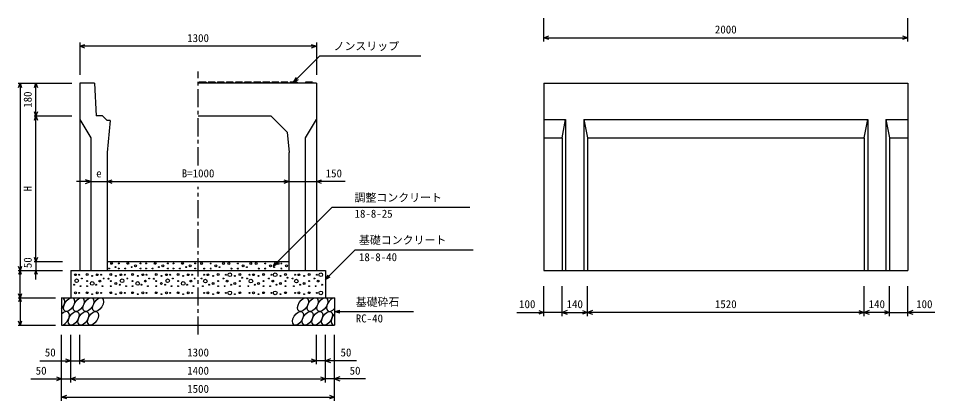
# Model space of a CAD drawing. Units: millimetres, scale not verified. Extents: x -16800 to 16800, y -5940 to 5940.
# Drawn here: x -12441 to -7406, y 576 to 2678 of the extents above; entities that cross this region are included whole.
import ezdxf
from ezdxf.enums import TextEntityAlignment as Align

# ---------------------------------------------------------------- set-up
doc = ezdxf.new("R2010")
doc.units = ezdxf.units.MM
doc.header["$LTSCALE"] = 20
doc.linetypes.add('CHAIN1', pattern=[8, 5, -1, 1, -1])
for name, color, linetype, lineweight in [('0-0_DIM', 7, 'Continuous', 25), ('0-2_HATCH', 6, 'Continuous', 25), ('0-5_OUTLINE', 3, 'Continuous', 25)]:
    doc.layers.add(name, color=color, linetype=linetype, lineweight=lineweight)
doc.styles.add('ＭＳ ゴシック', font='')
doc.styles.get('ＭＳ ゴシック').set_extended_font_data('MS Gothic')

msp = doc.modelspace()

# ---------------------------------------------------------------- linework, layer by layer
at = {"layer": '0-0_DIM'}
for p, q in [((-9553.83, 2551.63), (-9553.83, 2678.3)), ((-7553.83, 2551.63), (-7553.83, 2678.3)), ((-9553.83, 2571.63), (-7553.83, 2571.63)), ((-12103.42, 2544.43), (-12103.42, 2367.69)), ((-10803.42, 2524.43), (-12103.42, 2524.43)), ((-10803.42, 2544.43), (-10803.42, 2367.69)), ((-10928.54, 2327.72), (-10786.32, 2469.94)), ((-10229.44, 2469.94), (-10786.32, 2469.94)), ((-12441.31, 2321.22), (-12147.98, 2321.22)), ((-12431.31, 2321.22), (-12431.31, 1291.22)), ((-12344.65, 2141.22), (-12344.65, 2321.22)), ((-10928.54, 2327.72), (-10913.54, 2353.7)), ((-10928.54, 2327.72), (-10902.56, 2342.72)), ((-12354.65, 2141.22), (-12147.98, 2141.22)), ((-12344.65, 1341.22), (-12344.65, 2141.22)), ((-12043.42, 1780.57), (-12122.06, 1780.57)), ((-12043.42, 1780.57), (-11953.42, 1780.57)), ((-11953.42, 1780.57), (-10953.42, 1780.6)), ((-10953.42, 1780.6), (-10803.42, 1780.6)), ((-10645.4, 1780.6), (-10803.42, 1780.6)), ((-10589.76, 1404.9), (-10753.42, 1241.25)), ((-10589.76, 1404.9), (-9942.89, 1404.9)), ((-12354.65, 1341.22), (-12197.98, 1341.22)), ((-12344.65, 1341.22), (-12344.65, 1291.22)), ((-11040.48, 1316.25), (-11025.48, 1342.23)), ((-11040.48, 1316.25), (-11014.5, 1331.25)), ((-12441.31, 1291.22), (-12197.98, 1291.22)), ((-12431.31, 1141.22), (-12431.31, 1291.22)), ((-12344.65, 1241.22), (-12344.65, 1291.22)), ((-10753.42, 1241.25), (-10738.42, 1267.23)), ((-10753.42, 1241.25), (-10727.44, 1256.25)), ((-9553.83, 1041.3), (-9553.83, 1205.06)), ((-9453.83, 1041.3), (-9453.83, 1205.06)), ((-9313.83, 1041.3), (-9313.83, 1205.06)), ((-7793.83, 1041.3), (-7793.83, 1205.06)), ((-7653.83, 1041.3), (-7653.83, 1205.06)), ((-7553.83, 1041.3), (-7553.83, 1205.06)), ((-12441.31, 1141.22), (-12237.11, 1141.22)), ((-12431.31, 1141.22), (-12431.31, 991.22)), ((-10703.42, 1066.25), (-10674.44, 1074.01)), ((-10703.42, 1066.25), (-10270.11, 1066.25)), ((-10703.42, 1066.25), (-10674.44, 1058.48)), ((-9701.56, 1061.3), (-9553.83, 1061.3)), ((-9453.83, 1061.3), (-9553.83, 1061.3)), ((-9453.83, 1061.3), (-9313.83, 1061.3)), ((-7793.83, 1061.3), (-9313.83, 1061.3)), ((-7653.83, 1061.3), (-7793.83, 1061.3)), ((-7653.83, 1061.3), (-7553.83, 1061.3)), ((-7406.09, 1061.3), (-7553.83, 1061.3)), ((-12441.31, 991.22), (-12237.11, 991.22)), ((-12203.42, 575.71), (-12203.42, 938.05)), ((-12153.42, 675.71), (-12153.42, 938.05)), ((-12103.42, 775.71), (-12103.42, 938.05)), ((-10803.42, 775.71), (-10803.42, 938.05)), ((-10753.42, 675.71), (-10753.42, 938.05)), ((-10703.42, 575.71), (-10703.42, 938.05)), ((-12181.61, 805.97), (-12153.42, 795.71)), ((-12323.42, 795.71), (-12103.42, 795.71)), ((-12153.42, 795.71), (-12181.61, 785.45)), ((-12103.42, 795.71), (-10803.42, 795.71)), ((-10583.42, 795.71), (-10803.42, 795.71)), ((-10675.23, 705.97), (-10703.42, 695.71)), ((-12373.42, 695.71), (-12153.42, 695.71)), ((-12153.42, 695.71), (-10753.42, 695.71)), ((-10533.42, 695.71), (-10753.42, 695.71)), ((-10703.42, 695.71), (-10675.23, 685.45)), ((-12203.42, 595.71), (-10703.42, 595.71))]:
    msp.add_line(p, q, dxfattribs=at)
at = {"layer": '0-0_DIM', "linetype": 'CHAIN1'}
for p, q in [((-11453.42, 1869.22), (-11453.42, 2384.94)), ((-11453.42, 938.8), (-11453.42, 1750.86))]:
    msp.add_line(p, q, dxfattribs=at)
at = {"layer": '0-0_DIM'}
for points in [[(-9525.64, 2561.37), (-9553.83, 2571.63), (-9525.64, 2581.89)], [(-7582.02, 2581.89), (-7553.83, 2571.63), (-7582.02, 2561.37)], [(-12075.19, 2514.17), (-12103.38, 2524.43), (-12075.19, 2534.69)], [(-10831.57, 2534.69), (-10803.38, 2524.43), (-10831.57, 2514.17)], [(-12439.52, 2298.67), (-12431.31, 2321.22), (-12423.11, 2298.67)], [(-12352.86, 2298.67), (-12344.65, 2321.22), (-12336.44, 2298.67)], [(-12336.44, 2163.78), (-12344.65, 2141.22), (-12352.86, 2163.78)], [(-12352.86, 2118.67), (-12344.65, 2141.22), (-12336.44, 2118.67)], [(-12071.61, 1770.31), (-12043.42, 1780.57), (-12071.61, 1790.83)], [(-11925.23, 1770.31), (-11953.42, 1780.57), (-11925.23, 1790.83)], [(-10981.61, 1790.86), (-10953.42, 1780.6), (-10981.61, 1770.34)], [(-10775.23, 1770.34), (-10803.42, 1780.6), (-10775.23, 1790.86)], [(-11040.48, 1316.25), (-10716.02, 1640.71), (-9960.4, 1640.71)], [(-12336.44, 1363.78), (-12344.65, 1341.22), (-12352.86, 1363.78)], [(-12423.11, 1313.78), (-12431.31, 1291.22), (-12439.52, 1313.78)], [(-12423.11, 1268.67), (-12431.31, 1291.22), (-12439.52, 1268.67)], [(-12336.44, 1268.67), (-12344.65, 1291.22), (-12352.86, 1268.67)], [(-12423.11, 1163.78), (-12431.31, 1141.22), (-12439.52, 1163.78)], [(-12423.11, 1118.67), (-12431.31, 1141.22), (-12439.52, 1118.67)], [(-9582.02, 1071.56), (-9553.83, 1061.3), (-9582.02, 1051.04)], [(-9425.64, 1071.56), (-9453.83, 1061.3), (-9425.64, 1051.04)], [(-9342.02, 1071.56), (-9313.83, 1061.3), (-9342.02, 1051.04)], [(-9285.64, 1071.56), (-9313.83, 1061.3), (-9285.64, 1051.04)], [(-7822.02, 1071.56), (-7793.83, 1061.3), (-7822.02, 1051.04)], [(-7765.64, 1071.56), (-7793.83, 1061.3), (-7765.64, 1051.04)], [(-7682.02, 1071.56), (-7653.83, 1061.3), (-7682.02, 1051.04)], [(-7525.64, 1071.56), (-7553.83, 1061.3), (-7525.64, 1051.04)], [(-12423.11, 1013.78), (-12431.31, 991.22), (-12439.52, 1013.78)], [(-12075.23, 785.45), (-12103.42, 795.71), (-12075.23, 805.97)], [(-10831.61, 805.97), (-10803.42, 795.71), (-10831.61, 785.45)], [(-10725.23, 805.97), (-10753.42, 795.71), (-10725.23, 785.45)], [(-12231.61, 705.97), (-12203.42, 695.71), (-12231.61, 685.45)], [(-12125.23, 685.45), (-12153.42, 695.71), (-12125.23, 705.97)], [(-10781.61, 705.97), (-10753.42, 695.71), (-10781.61, 685.45)], [(-12175.23, 585.45), (-12203.42, 595.71), (-12175.23, 605.97)], [(-10731.61, 605.97), (-10703.42, 595.71), (-10731.61, 585.45)]]:
    msp.add_lwpolyline(points, dxfattribs=at)
at = {"layer": '0-2_HATCH'}
for p, q in [((-11409.54, 2327.72), (-11408.54, 2321.22)), ((-11360.04, 2327.74), (-11359.04, 2321.24)), ((-11309.54, 2327.72), (-11308.54, 2321.22)), ((-11260.04, 2327.74), (-11259.04, 2321.24)), ((-11209.54, 2327.72), (-11208.54, 2321.22)), ((-11160.04, 2327.72), (-11159.04, 2321.22)), ((-11109.54, 2327.72), (-11108.54, 2321.22)), ((-11060.04, 2327.72), (-11059.04, 2321.22)), ((-11009.54, 2327.72), (-11008.54, 2321.22)), ((-10959.54, 2327.72), (-10958.54, 2321.22)), ((-10909.54, 2327.72), (-10908.54, 2321.22)), ((-10824.54, 2327.72), (-10823.54, 2321.22))]:
    msp.add_line(p, q, dxfattribs=at)
for points in [[(-11409.54, 2327.72), (-11447.54, 2327.72), (-11448.54, 2321.22)], [(-11360.04, 2327.74), (-11398.04, 2327.74), (-11399.04, 2321.24)], [(-11309.54, 2327.72), (-11347.54, 2327.72), (-11348.54, 2321.22)], [(-11260.04, 2327.74), (-11298.04, 2327.74), (-11299.04, 2321.24)], [(-11209.54, 2327.72), (-11247.54, 2327.72), (-11248.54, 2321.22)], [(-11160.04, 2327.72), (-11198.04, 2327.72), (-11199.04, 2321.22)], [(-11109.54, 2327.72), (-11147.54, 2327.72), (-11148.54, 2321.22)], [(-11060.04, 2327.72), (-11098.04, 2327.72), (-11099.04, 2321.22)], [(-11009.54, 2327.72), (-11047.54, 2327.72), (-11048.54, 2321.22)], [(-10959.54, 2327.72), (-10997.54, 2327.72), (-10998.54, 2321.22)], [(-10909.54, 2327.72), (-10947.54, 2327.72), (-10948.54, 2321.22)], [(-10824.54, 2327.72), (-10862.54, 2327.72), (-10863.54, 2321.22)]]:
    msp.add_lwpolyline(points, dxfattribs=at)
for centre, radius in [((-11928.55, 1330.54), 5), ((-11907.53, 1310.4), 2.5), ((-11889.45, 1330.54), 2.5), ((-11839.54, 1330.54), 5), ((-11818.51, 1310.4), 2.5), ((-11797.49, 1317.4), 5), ((-11769.45, 1330.54), 2.5), ((-11739.45, 1330.54), 2.5), ((-11689.54, 1330.54), 5), ((-11668.51, 1310.4), 2.5), ((-11647.49, 1317.4), 5), ((-11619.45, 1330.54), 2.5), ((-11589.45, 1330.54), 2.5), ((-11539.54, 1330.54), 5), ((-11518.51, 1310.4), 2.5), ((-11497.49, 1317.4), 5), ((-11469.45, 1330.54), 2.5), ((-11434.28, 1330.25), 5), ((-11384.38, 1330.25), 2.5), ((-11356.34, 1317.12), 5), ((-11335.31, 1310.12), 2.5), ((-11314.28, 1330.25), 5), ((-11284.28, 1330.25), 5), ((-11234.38, 1330.25), 2.5), ((-11206.34, 1317.12), 5), ((-11185.31, 1310.12), 2.5), ((-11164.28, 1330.25), 5), ((-11134.28, 1330.25), 5), ((-11084.38, 1330.25), 2.5), ((-11056.34, 1317.12), 5), ((-11035.31, 1310.12), 2.5), ((-11014.28, 1330.25), 5), ((-10996.08, 1330.25), 2.5), ((-10968.04, 1317.12), 5), ((-12127.38, 1268.4), 5), ((-12106.35, 1268.4), 2.5), ((-12063.45, 1269.28), 5), ((-12035.41, 1261.4), 2.5), ((-12007.38, 1268.4), 5), ((-11986.35, 1268.4), 2.5), ((-11942.57, 1302.52), 2.5), ((-11933.45, 1269.28), 5), ((-11905.41, 1261.4), 2.5), ((-11889.45, 1302.52), 2.5), ((-11877.38, 1268.4), 5), ((-11856.35, 1268.4), 2.5), ((-11853.56, 1302.52), 2.5), ((-11813.45, 1269.28), 5), ((-11785.41, 1261.4), 2.5), ((-11769.45, 1302.52), 2.5), ((-11757.38, 1268.4), 5), ((-11739.45, 1302.52), 2.5), ((-11736.35, 1268.4), 2.5), ((-11703.56, 1302.52), 2.5), ((-11683.45, 1269.28), 5), ((-11655.41, 1261.4), 2.5), ((-11627.38, 1268.4), 5), ((-11619.45, 1302.52), 2.5), ((-11606.35, 1268.4), 2.5), ((-11589.45, 1302.52), 2.5), ((-11563.45, 1269.28), 5), ((-11553.56, 1302.52), 2.5), ((-11535.41, 1261.4), 2.5), ((-11507.38, 1268.4), 5), ((-11486.35, 1268.4), 2.5), ((-11469.45, 1302.52), 2.5), ((-11420.49, 1268.4), 2.5), ((-11420.26, 1302.24), 2.5), ((-11399.46, 1268.4), 5), ((-11384.38, 1302.24), 2.5), ((-11371.42, 1261.4), 2.5), ((-11343.39, 1269.28), 5), ((-11300.49, 1268.4), 2.5), ((-11279.46, 1268.4), 10), ((-11270.26, 1302.24), 2.5), ((-11251.42, 1261.4), 2.5), ((-11234.38, 1302.24), 2.5), ((-11223.39, 1269.28), 5), ((-11170.49, 1268.4), 2.5), ((-11149.46, 1268.4), 5), ((-11121.42, 1261.4), 2.5), ((-11120.26, 1302.24), 2.5), ((-11093.39, 1269.28), 5), ((-11084.38, 1302.24), 2.5), ((-11050.49, 1268.4), 2.5), ((-11029.46, 1268.4), 10), ((-11001.42, 1261.4), 2.5), ((-10996.08, 1302.24), 2.5), ((-10973.39, 1269.28), 5), ((-10920.49, 1268.4), 2.5), ((-10899.46, 1268.4), 5), ((-10871.42, 1261.4), 2.5), ((-10843.39, 1269.28), 5), ((-10800.49, 1268.4), 2.5), ((-10779.46, 1268.4), 10), ((-12134.39, 1213.25), 2.5), ((-12120.84, 1235.39), 10), ((-12092.33, 1247.39), 2.5), ((-12063.45, 1233.38), 2.5), ((-12035.41, 1220.25), 10), ((-12014.39, 1213.25), 2.5), ((-11993.36, 1233.38), 5), ((-11972.33, 1247.39), 2.5), ((-11945.87, 1246.48), 2.5), ((-11933.45, 1233.38), 2.5), ((-11905.41, 1220.25), 5), ((-11884.39, 1213.25), 2.5), ((-11870.84, 1235.39), 10), ((-11842.33, 1247.39), 2.5), ((-11813.45, 1233.38), 2.5), ((-11785.41, 1220.25), 10), ((-11764.39, 1213.25), 2.5), ((-11743.36, 1233.38), 5), ((-11722.33, 1247.39), 2.5), ((-11695.87, 1246.48), 2.5), ((-11683.45, 1233.38), 2.5), ((-11655.41, 1220.25), 5), ((-11634.39, 1213.25), 2.5), ((-11620.84, 1235.39), 10), ((-11592.33, 1247.39), 2.5), ((-11563.45, 1233.38), 2.5), ((-11535.41, 1220.25), 10), ((-11514.39, 1213.25), 2.5), ((-11493.36, 1233.38), 5), ((-11472.33, 1247.39), 2.5), ((-11434.51, 1247.39), 2.5), ((-11413.48, 1233.38), 10), ((-11392.45, 1213.25), 2.5), ((-11371.42, 1220.25), 5), ((-11343.39, 1233.38), 2.5), ((-11314.51, 1247.39), 2.5), ((-11293.48, 1233.38), 5), ((-11272.45, 1213.25), 2.5), ((-11251.42, 1220.25), 5), ((-11223.39, 1233.38), 2.5), ((-11212.05, 1251.71), 2.5), ((-11184.51, 1247.39), 2.5), ((-11163.48, 1233.38), 10), ((-11142.45, 1213.25), 2.5), ((-11121.42, 1220.25), 5), ((-11093.39, 1233.38), 2.5), ((-11064.51, 1247.39), 2.5), ((-11043.48, 1233.38), 5), ((-11022.45, 1213.25), 2.5), ((-11001.42, 1220.25), 5), ((-10973.39, 1233.38), 2.5), ((-10962.05, 1251.71), 2.5), ((-10934.51, 1247.39), 2.5), ((-10913.48, 1233.38), 10), ((-10892.45, 1213.25), 2.5), ((-10871.42, 1220.25), 5), ((-10843.39, 1233.38), 2.5), ((-10814.51, 1247.39), 2.5), ((-10793.48, 1233.38), 5), ((-10772.45, 1213.25), 2.5), ((-12127.38, 1168.4), 5), ((-12106.35, 1168.4), 2.5), ((-12099.34, 1205.37), 2.5), ((-12063.45, 1169.28), 5), ((-12063.45, 1205.37), 2.5), ((-12035.41, 1161.4), 2.5), ((-12007.38, 1168.4), 5), ((-11986.35, 1168.4), 2.5), ((-11979.34, 1205.37), 2.5), ((-11933.45, 1169.28), 5), ((-11933.45, 1205.37), 2.5), ((-11905.41, 1161.4), 2.5), ((-11877.38, 1168.4), 5), ((-11856.35, 1168.4), 2.5), ((-11849.34, 1205.37), 2.5), ((-11813.45, 1169.28), 5), ((-11813.45, 1205.37), 2.5), ((-11785.41, 1161.4), 2.5), ((-11757.38, 1168.4), 5), ((-11736.35, 1168.4), 2.5), ((-11729.34, 1205.37), 2.5), ((-11683.45, 1169.28), 5), ((-11683.45, 1205.37), 2.5), ((-11655.41, 1161.4), 2.5), ((-11627.38, 1168.4), 5), ((-11606.35, 1168.4), 2.5), ((-11599.34, 1205.37), 2.5), ((-11563.45, 1169.28), 5), ((-11563.45, 1205.37), 2.5), ((-11535.41, 1161.4), 2.5), ((-11507.38, 1168.4), 5), ((-11486.35, 1168.4), 2.5), ((-11479.34, 1205.37), 2.5), ((-11427.5, 1205.37), 2.5), ((-11420.49, 1168.4), 2.5), ((-11399.46, 1168.4), 5), ((-11371.42, 1161.4), 2.5), ((-11343.39, 1169.28), 5), ((-11343.39, 1205.37), 2.5), ((-11307.5, 1205.37), 2.5), ((-11300.49, 1168.4), 2.5), ((-11279.46, 1168.4), 10), ((-11251.42, 1161.4), 2.5), ((-11223.39, 1169.28), 5), ((-11223.39, 1205.37), 2.5), ((-11177.5, 1205.37), 2.5), ((-11170.49, 1168.4), 2.5), ((-11149.46, 1168.4), 5), ((-11121.42, 1161.4), 2.5), ((-11093.39, 1169.28), 5), ((-11093.39, 1205.37), 2.5), ((-11057.5, 1205.37), 2.5), ((-11050.49, 1168.4), 2.5), ((-11029.46, 1168.4), 10), ((-11001.42, 1161.4), 2.5), ((-10973.39, 1169.28), 5), ((-10973.39, 1205.37), 2.5), ((-10927.5, 1205.37), 2.5), ((-10920.49, 1168.4), 2.5), ((-10899.46, 1168.4), 5), ((-10871.42, 1161.4), 2.5), ((-10843.39, 1169.28), 5), ((-10843.39, 1205.37), 2.5), ((-10807.5, 1205.37), 2.5), ((-10800.49, 1168.4), 2.5), ((-10779.46, 1168.4), 10)]:
    msp.add_circle(centre, radius, dxfattribs=at)
for centre, start_param, end_param in [((-12215.78, 1103.7), 4.385593, 6.6745444), ((-10717.28, 1103.7), 0.3357715, 4.4411806), ((-12190.46, 1028.71), 3.5111464, 7.548991), ((-10691.96, 1028.71), 1.2110787, 3.5658734)]:
    msp.add_ellipse(centre, major_axis=(21.81, 35.31), ratio=0.5792, start_param=start_param, end_param=end_param, dxfattribs=at)
for centre in [(-12162.57, 1103.7), (-12109.37, 1103.7), (-12056.16, 1103.7), (-12002.95, 1103.7), (-10876.9, 1103.7), (-10823.69, 1103.7), (-10770.49, 1103.7), (-12137.25, 1028.71), (-12084.05, 1028.71), (-12030.84, 1028.71), (-10904.79, 1028.71), (-10851.58, 1028.71), (-10798.37, 1028.71), (-10745.17, 1028.71)]:
    msp.add_ellipse(centre, major_axis=(21.81, 35.31), ratio=0.5792, dxfattribs=at)
at = {"layer": '0-5_OUTLINE'}
for p, q in [((-12103.42, 2321.22), (-12103.42, 1291.22)), ((-12023.42, 2321.22), (-12103.42, 2321.22)), ((-12023.42, 2321.22), (-12013.42, 2141.22)), ((-10803.42, 2321.22), (-11453.42, 2321.22)), ((-10803.42, 2321.22), (-10803.42, 1291.22)), ((-9553.83, 2321.22), (-9553.83, 1291.22)), ((-12103.42, 2121.22), (-12043.42, 2021.22)), ((-11978.42, 2141.22), (-12013.42, 2141.22)), ((-11978.42, 2141.22), (-11953.42, 2116.22)), ((-11935.92, 2116.22), (-11953.42, 2116.22)), ((-11453.42, 2141.22), (-11053.42, 2141.22)), ((-11053.42, 2141.22), (-10964.53, 2052.34)), ((-9453.83, 2021.22), (-9433.83, 2121.22)), ((-9333.83, 2121.22), (-9313.83, 2021.22)), ((-9333.83, 2121.22), (-9333.83, 1291.22)), ((-9333.83, 2121.22), (-7773.83, 2121.22)), ((-7793.83, 2021.22), (-7773.83, 2121.22)), ((-7773.83, 2121.22), (-7773.83, 1291.22)), ((-7673.83, 2121.22), (-7673.83, 1291.22)), ((-7673.83, 2121.22), (-7553.83, 2121.22)), ((-12043.42, 2021.22), (-12043.42, 1291.22)), ((-10964.53, 2052.34), (-10953.42, 1941.22)), ((-9313.83, 2021.22), (-9313.83, 1291.22)), ((-7653.83, 2021.22), (-7553.83, 2021.22)), ((-10953.42, 1291.22), (-10953.42, 1941.22)), ((-11953.42, 1341.22), (-10953.42, 1341.22)), ((-12153.42, 1291.22), (-12153.42, 1141.22)), ((-12153.42, 1291.22), (-10753.42, 1291.22)), ((-12103.42, 1291.22), (-11953.42, 1291.22)), ((-10953.42, 1291.22), (-10803.42, 1291.22)), ((-10753.42, 1291.22), (-10753.42, 1141.22)), ((-9553.83, 1291.22), (-7553.83, 1291.22)), ((-12203.42, 1141.22), (-10703.42, 1141.22)), ((-10703.42, 1141.22), (-10703.42, 991.22))]:
    msp.add_line(p, q, dxfattribs=at)
for points in [[(-9553.83, 2321.22), (-7553.83, 2321.22), (-7553.83, 1291.22)], [(-11935.92, 2116.22), (-11953.42, 1941.22), (-11953.42, 1291.22)], [(-10863.42, 1291.22), (-10863.42, 2021.22), (-10803.42, 2121.22)], [(-9553.83, 2121.22), (-9433.83, 2121.22), (-9433.83, 1291.22)], [(-7673.83, 2121.22), (-7653.83, 2021.22), (-7653.83, 1291.22)], [(-9553.83, 2021.22), (-9453.83, 2021.22), (-9453.83, 1291.22)], [(-9313.83, 2021.22), (-7793.83, 2021.22), (-7793.83, 1291.22)], [(-12203.42, 1141.22), (-12203.42, 991.22), (-10703.42, 991.22)]]:
    msp.add_lwpolyline(points, dxfattribs=at)

# ---------------------------------------------------------------- texts
at = {"layer": '0-0_DIM', "style": 'ＭＳ ゴシック'}
for s, p in [('2000', (-8613.83, 2581.63)), ('1300', (-11513.42, 2534.43)), ('ノンスリップ', (-10709.02, 2490.12)), ('e', (-12013.42, 1790.57)), ('B=1000', (-11543.42, 1790.6)), ('150', (-10752.54, 1790.6)), ('調整コンクリート', (-10593.95, 1657.14)), ('18-8-25', (-10593.95, 1568.86)), ('基礎コンクリート', (-10569.76, 1423.64)), ('18-8-40', (-10569.76, 1329.82)), ('基礎砕石', (-10587.1, 1083.42)), ('100', (-9689.72, 1071.3)), ('140', (-9428.83, 1071.3)), ('1520', (-8613.83, 1071.3)), ('140', (-7768.83, 1071.3)), ('100', (-7507.94, 1071.3)), ('RC-40', (-10587.1, 992.73)), ('50', (-12295.86, 805.71)), ('1300', (-11513.42, 805.71)), ('50', (-10670.98, 805.71)), ('50', (-12345.86, 705.71)), ('1400', (-11513.42, 705.71)), ('50', (-10620.98, 705.71)), ('1500', (-11513.42, 605.71))]:
    msp.add_text(s, height=43.99, dxfattribs=at).set_placement(p, align=Align.BOTTOM_LEFT)
for s, p in [('180', (-12354.65, 2186.22)), ('H', (-12354.65, 1726.22)), ('50', (-12354.65, 1304.55))]:
    msp.add_text(s, height=43.99, rotation=90, dxfattribs=at).set_placement(p, align=Align.BOTTOM_LEFT)

doc.saveas('drawing.dxf')
